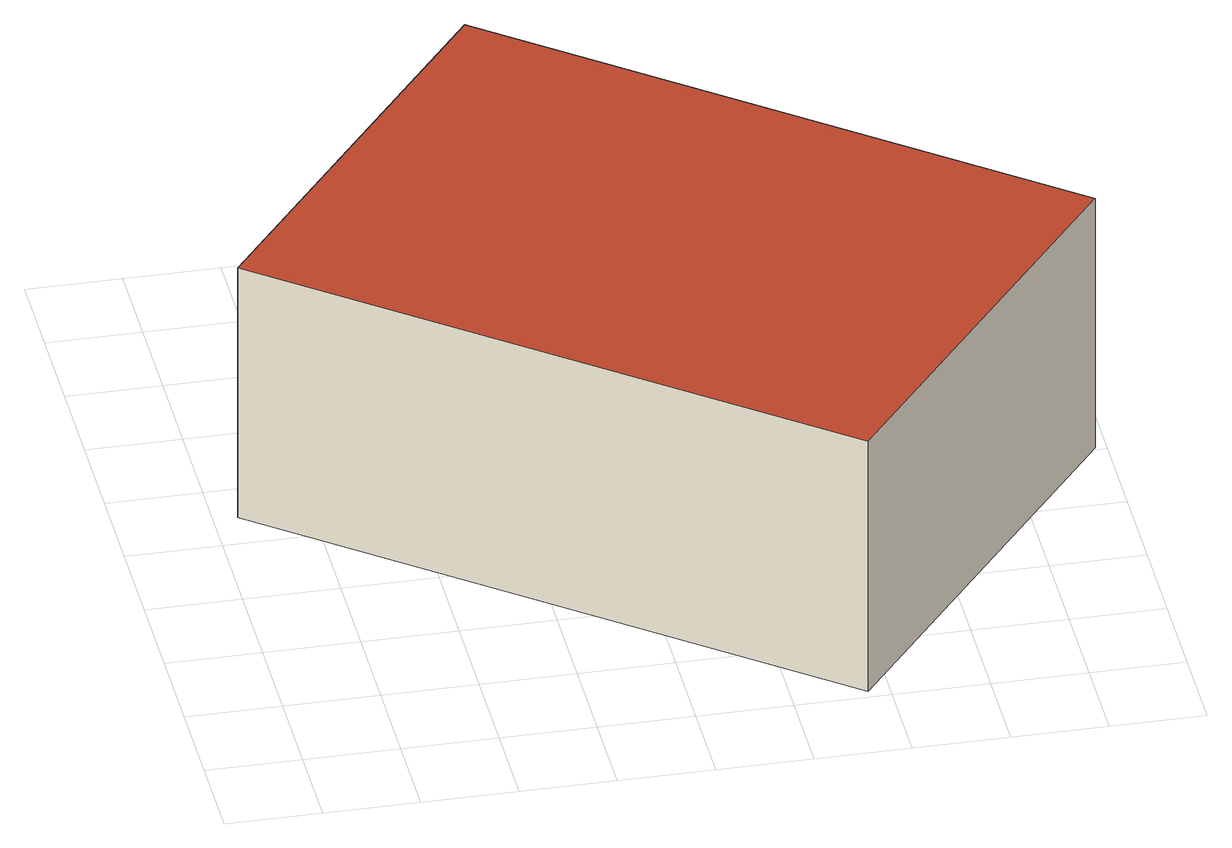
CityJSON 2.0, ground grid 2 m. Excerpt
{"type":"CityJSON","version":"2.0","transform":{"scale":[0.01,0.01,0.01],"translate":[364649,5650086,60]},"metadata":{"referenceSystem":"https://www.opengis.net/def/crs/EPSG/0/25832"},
"CityObjects":{
"building1":{"type":"Building","attributes":{"Geometrietyp2DReferenz":"3000","Gemeindeschluessel":"05315000","function":"31001_2000","roofType":"1000","measuredHeight":5.94,"storeysAboveGround":1},"address":[{"country":"Germany","locality":"Köln","thoroughfareNumber":"80","thoroughfareName":"Waltherstr."}],"geometry":[{"type":"Solid","lod":"2","boundaries":[[[[0,1,2,3]],[[4,5,1,0]],[[6,7,5,4]],[[3,2,7,6]],[[4,0,3,6]],[[1,5,7,2]]]],"semantics":{"surfaces":[{"type":"WallSurface"},{"type":"RoofSurface"},{"type":"GroundSurface"}],"values":[[0,0,0,0,1,2]]}}]}
},
"vertices":[
[1776,805,609],[1776,805,16],[671,1680,16],[671,1680,609],[1155,21,609],[1155,21,16],[50,896,609],[50,896,16]
]}
